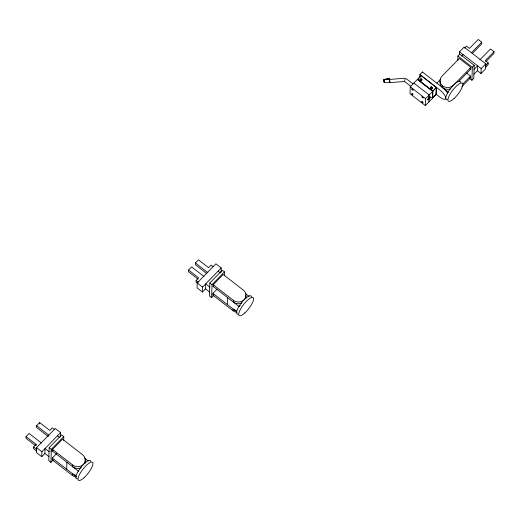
<?xml version="1.0" encoding="UTF-8"?>
<svg xmlns="http://www.w3.org/2000/svg" width="520" height="520" viewBox="0 0 520 520"><rect width="100%" height="100%" fill="white"/><g stroke="black" fill="none" stroke-linecap="round" stroke-linejoin="round"><path stroke-width="0.78" d="M384.293 82.375L384.26 82.667M389.545 79.293L389.597 78.767L389.812 82.641L384.3 82.674M384.196 80.841L384.072 79.469L389.61 78.78L384.059 79.456L384.15 81.796M41.464 443.034L29.094 433.446L26.052 436.566L26 438.301L35.471 445.64M26.052 436.566L36.153 444.392L33.624 446.986L33.572 448.721L36.459 450.957M54.613 429.624L52.306 427.837L49.777 430.43L39.682 422.598L36.641 425.718L36.582 427.453L48.334 436.56M36.12 445.549L36.153 444.392M60.45 436.846L60.58 432.607L55.243 428.467L36.562 447.616L36.407 452.562L41.743 456.703L44.857 453.512L45.013 448.565L49.056 451.692M39.644 423.755L39.682 422.598M41.743 456.703L41.899 451.757L60.58 432.607M63.681 440.401L63.798 436.572L61.633 434.896L49.179 447.662L48.77 460.681L50.934 462.358L53.203 460.038M50.934 462.358L51.343 449.339L63.798 436.572M76.382 477.061A7.625 6.786 1.8 0 1 72.41 475.443L52.221 459.778L52.273 458.042L56.634 453.576M78.455 471.237L52.494 451.1L52.546 449.365L72.742 465.029A7.625 6.786 1.8 0 0 83.492 464.399A7.625 6.786 1.8 0 0 82.7 454.818L62.511 439.153L50.681 451.276M66.697 469.235L66.911 462.293M72.41 475.443L72.469 473.707A7.625 6.786 1.8 0 0 75.673 475.196M72.742 465.029L72.683 466.765A7.625 6.786 1.8 0 0 81.198 467.701M203.957 276.484L191.594 266.903L188.552 270.017L188.5 271.752L197.964 279.091M213.408 266.877L211.094 265.089L208.566 267.683L198.471 259.851L195.429 262.971L195.37 264.706L206.505 273.332M188.552 270.017L198.653 277.849L196.125 280.436L196.066 282.172L202.566 287.086L202.41 292.032L197.073 287.892L197.23 282.945L215.911 263.796L221.247 267.937L221.117 272.175M202.41 292.032L205.524 288.841L205.68 283.894L209.716 287.027M224.341 275.73L224.464 271.901L222.3 270.225L209.846 282.99L209.436 296.01L211.601 297.687L213.863 295.367M211.601 297.687L212.011 284.668L224.464 271.901M237.049 312.39A7.625 6.786 1.8 0 1 233.077 310.772L212.888 295.106L212.94 293.371L216.989 289.224M240.227 305.435L239.122 306.566L213.161 286.429L213.213 284.694L223.178 274.482L243.367 290.147A7.625 6.786 1.8 0 1 244.16 299.728A7.625 6.786 1.8 0 1 233.402 300.358L213.213 284.694M227.364 304.564L227.578 297.622M233.077 310.772L233.129 309.036A7.625 6.786 1.8 0 0 236.34 310.525M233.402 300.358L233.35 302.094A7.625 6.786 1.8 0 0 241.865 303.03M384.293 82.303L384.066 79.651L384.3 82.531M410.235 86.781L410.02 93.704L425.341 105.58L432.569 98.176L432.783 91.253L417.463 79.378L410.235 86.781L425.562 98.657L425.341 105.58M419.796 77.785L419.9 74.529L422.39 71.981L448.357 92.112M420.271 79.092L420.075 80.529L420.271 79.092L421.174 78.819L421.896 79.378L421.876 79.983L421.154 79.424L421.174 78.819M420.797 81.088L420.817 80.483L420.095 79.924M421.7 80.814L421.896 79.378M422.37 72.631L422.39 71.981M428.954 101.881L429.032 99.288L428.311 98.728M430.547 87.055L430.346 88.491L430.547 87.055L431.444 86.781L432.166 87.341L431.971 88.777L432.166 87.341M431.067 89.05L431.087 88.445L430.365 87.887M432.146 87.945L431.425 87.386L431.444 86.781M436.371 87.399L436.183 94.387L432.425 97.981L432.634 91.228L436.371 87.399L435.962 94.439M458.796 81.425L470.788 69.147L470.841 67.412L459.303 58.461L441.857 76.323A7.625 6.786 1.8 0 0 442.644 85.904L442.591 87.64A7.625 2.691 44.3 0 1 447.655 93.49M457.756 60.639L457.899 56.043L459.765 54.126L474.195 65.312L473.785 78.332L471.919 80.243L469.411 78.299M459.433 54.62L459.518 51.792L464.126 47.066L485.771 63.843L485.615 68.79L481.007 73.515L477.399 70.72L477.555 65.773L474.065 69.342M461.793 86.755L470.516 77.825L470.568 76.089L466.603 73.014M471.919 80.243L472.329 67.223L474.195 65.312M464.575 48.165L466.57 46.118L469.495 48.393L478.218 39.455L481.741 42.185L481.683 43.92L472.16 53.69M481.007 73.515L481.163 68.569L485.771 63.843M479.83 59.872L490.477 48.958L494 51.688L485.284 60.626L488.209 62.894L488.156 64.63L485.667 67.184M494 51.688L493.948 53.423L485.771 61.802M389.571 79.424L404.982 78.221M389.805 82.309L389.63 79.138M421.544 80.334C421.057 78.559 419.653 81.465 421.46 80.535M404.657 80.561L405.243 78.754M436.033 94.367L432.543 97.942L431.847 97.533M202.566 287.086L221.247 267.937M52.494 451.1L53.118 450.463M213.161 286.429L213.785 285.792M421.07 75.758L417.456 79.463L432.634 91.228L436.391 87.64L421.337 75.745L417.729 79.359L432.763 91.013L432.692 97.962L431.971 97.494M52.221 459.778L52.845 459.141M212.888 295.106L213.512 294.469M411.931 94.458L411.58 93.808L411.957 93.71L413.023 94.926L411.931 94.458L412.802 93.567M461.63 56.121L463.125 54.587M436.82 83.168L440.694 79.196M425.562 98.657L432.783 91.253M471.653 52.527L481.741 42.185M470.841 67.412L453.394 85.273A7.625 6.786 1.8 0 1 442.644 85.904M462.937 83.902L470.568 76.089M473.915 74.289L477.399 70.72M485.719 65.448L488.209 62.894M431.561 88.647C432.621 87.594 429.728 87.51 430.976 88.666M420.257 79.697L421.154 79.424M420.817 80.483L421.714 80.21M430.528 87.659L431.425 87.386M431.087 88.445L431.99 88.173M384.072 79.469L389.61 78.78M404.593 81.484L389.799 82.648M459.518 51.792L481.163 68.569M457.899 56.043L472.329 67.223M469.703 68.309L470.788 69.147M469.794 77.266L470.516 77.825M419.9 74.529L440.096 90.194A7.625 2.691 44.3 0 1 445.757 98.137A7.625 2.691 44.3 0 1 439.881 97.136L436.091 94.198M413.849 83.077L429.169 94.952L429.091 97.552L428.37 96.993M429.722 96.688L430.307 97.142L427.817 99.697L427.232 99.242M406.075 78.552L412.874 83.817M404.567 81.477L410.859 86.359M218.133 271.128L220.441 272.916M245.875 293.872L249.087 296.355M195.429 262.971L207.792 272.558M209.846 282.99L212.011 284.668M196.125 280.436L198.432 282.224M212.94 293.371L236.977 312.019M205.524 288.841L209.56 291.974M57.466 435.799L59.774 437.587M84.572 458.042L88.419 461.026M36.641 425.718L49.004 435.305M49.179 447.662L51.343 449.339M52.273 458.042L76.317 476.691M44.857 453.512L48.9 456.644M36.562 447.616L41.899 451.757M33.624 446.986L36.511 449.222M384.209 81.796L384.131 80.769M450.411 88.855A7.625 6.786 1.8 0 1 442.591 87.64A7.625 6.786 1.8 0 1 440.154 80.906M447.324 99.71A11.44 3.296 -52.2 0 1 450.567 88.537A11.44 3.296 -52.2 0 1 460.694 82.381M84.994 459.836A7.625 6.786 1.8 0 1 85.078 463.288M77.422 478.835A11.44 3.296 -52.2 0 1 80.665 467.662A11.44 3.296 -52.2 0 1 90.785 461.507M245.661 295.165A7.625 6.786 1.8 0 1 245.745 298.617M238.089 314.164A11.44 3.296 -52.2 0 1 241.65 302.588A11.44 3.296 -52.2 0 1 251.472 297.271M412.106 88.953L411.729 89.05L412.081 89.706L413.173 90.168L412.106 88.953M422.201 96.785L421.831 96.876L422.182 97.533L423.274 97.994L422.201 96.785M422.058 101.537L421.681 101.634L422.032 102.291L423.124 102.752L422.058 101.537M384.209 82.375L384.215 81.887L384.26 82.381M428.851 99.463A1.905 0.546 -52.2 0 0 430.228 96.909A1.905 0.546 -52.2 0 0 428.103 98.878A1.905 0.546 -52.2 0 0 428.851 99.463M454.142 98.43A11.44 3.296 -52.2 0 0 462.41 83.116A11.44 3.296 -52.2 0 0 449.637 94.926A11.44 3.296 -52.2 0 0 454.142 98.43M84.24 477.555A11.44 3.296 -52.2 0 0 92.502 462.241A11.44 3.296 -52.2 0 0 79.736 474.051A11.44 3.296 -52.2 0 0 84.24 477.555M244.9 312.884A11.44 3.296 -52.2 0 0 253.169 297.57A11.44 3.296 -52.2 0 0 240.403 309.381A11.44 3.296 -52.2 0 0 244.9 312.884"/></g></svg>
